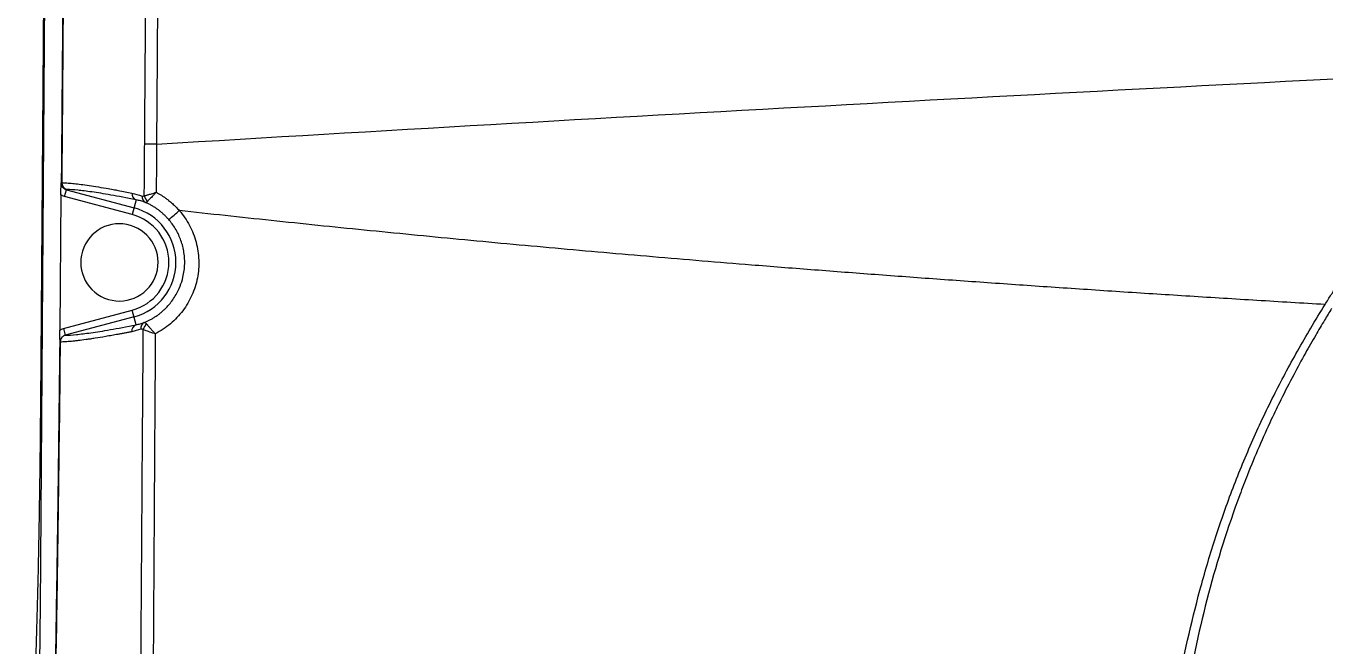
# Model space of a CAD drawing. Header units: millimetres. Extents: x -193 to 542, y 0 to 978.
# Drawn here: x -74.6 to 17.7, y 684.8 to 728.9 of the extents above; entities that cross this region are included whole.
import ezdxf

# ---------------------------------------------------------------- set-up
doc = ezdxf.new("R2010")
doc.units = ezdxf.units.MM

msp = doc.modelspace()

# ---------------------------------------------------------------- linework, layer by layer
at = {"color": 7, "linetype": 'Continuous', "lineweight": 25}
for p, q in [((-72.536, 842.757), (-73.644, 687.594)), ((-73.593, 702.08), (-72.805, 812.486)), ((-65.361, 720.514), (-66.206, 720.519)), ((-72.142, 717.755), (-72.114, 717.774)), ((-71.901, 716.787), (-71.772, 717.269)), ((-71.744, 717.288), (-71.772, 717.269)), ((-71.772, 717.269), (-66.96, 715.98)), ((-72.167, 716.901), (-72.236, 707.284)), ((-67.09, 715.497), (-71.901, 716.787)), ((-66.809, 716.547), (-67.09, 715.497)), ((-71.981, 707.392), (-67.09, 708.703)), ((-66.811, 707.663), (-67.09, 708.703)), ((-66.96, 708.22), (-71.852, 706.909)), ((-71.981, 707.392), (-71.852, 706.909)), ((-73.593, 702.08), (-73.541, 702.103)), ((-72.509, 685.233), (-72.508, 685.362)), ((-72.507, 684.979), (-72.508, 685.362))]:
    msp.add_line(p, q, dxfattribs=at)
for centre, radius, start, end in [((-71.614, 717.771), 0.5, 179.6517, 254.92955), ((-71.604, 717.768), 0.498, 179.56498, 254.38898), ((-66.656, 716.983), 0.462, 174.51841, 250.71509), ((-65.951, 716.754), 0.44, 171.04997, 241.88233), ((-65.636, 716.942), 0.606, 190.22026, 234.60767), ((-68, 712.1), 3.517, 285, 75), ((-68, 712.1), 4.017, 285, 75), ((-73.067, 726.137), 13.93, 307.95514, 312.00676), ((-68, 712.1), 2.75, 337.47733, 157.47733), ((-68, 712.1), 2.75, 157.47733, 337.47733), ((-66.03, 707.419), 0.448, 117.10495, 189.753), ((-65.696, 707.196), 0.619, 124.89341, 168.6323), ((-71.714, 706.429), 0.498, 105.60034, 180.56667), ((-66.657, 707.224), 0.465, 109.32307, 186.82069)]:
    msp.add_arc(centre, radius, start, end, dxfattribs=at)
for points, knots in [([(29.801, 725.746), (31.161, 727.527), (32.494, 729.328), (34.423, 732.079), (35.054, 733.004), (36.286, 734.875), (36.889, 735.823), (38.636, 738.687), (39.725, 740.63), (41.721, 744.594), (42.628, 746.615), (44.244, 750.743), (44.952, 752.851), (45.856, 756.08), (46.133, 757.17), (46.63, 759.36), (46.85, 760.457), (47.243, 762.656), (47.415, 763.757), (47.641, 765.412), (47.712, 765.964), (47.839, 767.069), (47.895, 767.622), (48.053, 769.282), (48.147, 770.389), (48.341, 772.604), (49.216, 782.57), (50.088, 792.536), (51.639, 810.253), (52.417, 819.112), (53.392, 830.184), (53.587, 832.399), (53.88, 835.721), (53.976, 836.828), (54.171, 839.043), (54.271, 840.15), (54.416, 841.811), (54.465, 842.365), (54.547, 843.473), (54.578, 844.028), (54.652, 845.695), (54.674, 846.808), (54.631, 850.157), (54.48, 852.399), (54.126, 855.216), (54.046, 855.78), (53.872, 856.903), (53.587, 858.579), (53.232, 860.233), (52.43, 863.511), (51.775, 865.659), (50.222, 869.877), (49.325, 871.947), (47.789, 874.993), (47.248, 875.994), (46.116, 877.952), (45.524, 878.911), (43.672, 881.732), (42.336, 883.537), (39.461, 886.994), (37.923, 888.647), (35.458, 891.006), (34.614, 891.768), (32.894, 893.235), (32.016, 893.941), (29.329, 895.981), (27.467, 897.235), (23.602, 899.531), (21.598, 900.573), (17.443, 902.434), (15.329, 903.237), (8.897, 905.274), (4.486, 906.143), (-0.055, 906.504)], [0, 0, 0, 0, 0.03125, 0.03125, 0.046875, 0.046875, 0.0625, 0.0625, 0.09375, 0.09375, 0.125, 0.125, 0.15625, 0.15625, 0.171875, 0.171875, 0.1875, 0.1875, 0.203125, 0.203125, 0.210937, 0.210937, 0.21875, 0.21875, 0.234375, 0.234375, 0.25, 0.375, 0.375, 0.5, 0.5, 0.53125, 0.53125, 0.546875, 0.546875, 0.5625, 0.5625, 0.570312, 0.570312, 0.578125, 0.578125, 0.59375, 0.59375, 0.625, 0.625, 0.632812, 0.632812, 0.640625, 0.65625, 0.65625, 0.6875, 0.6875, 0.71875, 0.71875, 0.734375, 0.734375, 0.75, 0.75, 0.78125, 0.78125, 0.8125, 0.8125, 0.828125, 0.828125, 0.84375, 0.84375, 0.875, 0.875, 0.90625, 0.90625, 0.9375, 0.9375, 1, 1, 1, 1]), ([(0, 907.194), (0.25, 907.172), (0.748, 907.128), (1.491, 907.051), (2.23, 906.966), (2.963, 906.872), (3.692, 906.77), (4.414, 906.66), (5.132, 906.541), (5.844, 906.415), (6.551, 906.28), (7.252, 906.138), (7.948, 905.989), (8.639, 905.832), (9.324, 905.668), (10.004, 905.497), (10.678, 905.319), (11.347, 905.134), (12.01, 904.942), (12.668, 904.744), (13.32, 904.539), (13.967, 904.329), (14.608, 904.111), (15.244, 903.888), (15.874, 903.659), (16.499, 903.424), (17.118, 903.183), (17.731, 902.937), (18.34, 902.685), (18.942, 902.428), (19.539, 902.165), (20.131, 901.897), (20.717, 901.623), (21.298, 901.345), (21.873, 901.062), (22.442, 900.774), (23.007, 900.481), (23.565, 900.183), (24.119, 899.881), (24.666, 899.574), (25.209, 899.263), (27.463, 897.938), (31.33, 895.343), (36.482, 890.994), (41.211, 885.987), (44.969, 880.965), (48.078, 875.829), (50.764, 870.316), (53.261, 863.269), (54.612, 856.792), (55.144, 851.587), (55.258, 849.035), (55.28, 847.368), (55.277, 846.482), (55.263, 845.648), (55.229, 844.524), (55.163, 843.17), (55.014, 841.39), (54.82, 839.201), (54.567, 836.302), (54.235, 832.505), (53.676, 826.106), (52.913, 817.404), (51.978, 806.695), (51.043, 795.994), (50.108, 785.294), (49.403, 777.27), (48.956, 772.168), (48.758, 769.938), (48.597, 768.042), (48.437, 766.234), (48.173, 764.008), (47.76, 761.193), (47.121, 757.878), (46.414, 754.992), (45.705, 752.539), (45.009, 750.416), (43.977, 747.604), (42.508, 744.165), (40.492, 740.181), (38.453, 736.681), (36.419, 733.528), (34.606, 730.924), (32.567, 728.151), (31.184, 726.371), (30.363, 725.316)], [0, 0, 0, 0, 0.003478, 0.006936, 0.010374, 0.013793, 0.017193, 0.020575, 0.023938, 0.027283, 0.03061, 0.033919, 0.037211, 0.040486, 0.043744, 0.046986, 0.050211, 0.05342, 0.056613, 0.05979, 0.062951, 0.066098, 0.069228, 0.072344, 0.075445, 0.078532, 0.081604, 0.084662, 0.087706, 0.090737, 0.093754, 0.096757, 0.099748, 0.102726, 0.10569, 0.108643, 0.111583, 0.114511, 0.117426, 0.12033, 0.123222, 0.126103, 0.156602, 0.187693, 0.219461, 0.251947, 0.274518, 0.302671, 0.336882, 0.378, 0.394092, 0.409436, 0.413426, 0.417228, 0.421721, 0.425004, 0.432822, 0.440536, 0.44978, 0.46331, 0.480915, 0.502654, 0.552433, 0.602108, 0.651798, 0.701479, 0.751127, 0.763549, 0.772542, 0.782186, 0.789951, 0.797722, 0.813288, 0.829411, 0.844556, 0.854501, 0.86483, 0.875545, 0.896066, 0.916668, 0.937448, 0.952244, 0.96872, 0.981458, 1, 1, 1, 1]), ([(-66.206, 720.519), (-66.201, 721.114), (-66.193, 722.303), (-66.175, 724.681), (-66.145, 728.842), (-66.088, 737.164), (-65.97, 753.81), (-65.868, 768.077), (-65.8, 777.588)], [0, 0, 0, 0, 0.03125, 0.0625, 0.125, 0.25, 0.5, 1, 1, 1, 1]), ([(-64.953, 777.346), (-65.023, 767.874), (-65.092, 758.402), (-65.194, 744.194), (-65.228, 739.458), (-65.278, 732.354), (-65.295, 729.986), (-65.328, 725.25), (-65.348, 722.882), (-65.361, 720.514)], [0, 0, 0, 0, 0.5, 0.5, 0.75, 0.75, 0.875, 0.875, 1, 1, 1, 1]), ([(-72.114, 717.774), (-72.093, 720.217), (-72.073, 722.663), (-72.036, 727.557), (-72.018, 730.006), (-71.966, 737.354), (-71.931, 742.252), (-71.826, 756.947), (-71.756, 766.743), (-71.686, 776.54)], [0, 0, 0, 0, 0.125, 0.125, 0.25, 0.25, 0.5, 0.5, 1, 1, 1, 1]), ([(-71.672, 776.539), (-71.742, 766.741), (-71.847, 752.043), (-71.953, 737.346), (-72.006, 729.997), (-72.023, 727.548), (-72.061, 722.654), (-72.081, 720.211), (-72.102, 717.772)], [0, 0, 0, 0, 0.5, 0.75, 0.75, 0.875, 0.875, 1, 1, 1, 1]), ([(17.739, 709.098), (17.885, 709.335), (18.18, 709.81), (18.633, 710.521), (19.097, 711.236), (19.572, 711.955), (20.058, 712.677), (20.857, 713.844), (22.015, 715.483), (23.51, 717.518), (25.074, 719.589), (26.641, 721.629), (27.954, 723.333), (28.999, 724.693), (29.518, 725.376), (29.801, 725.746)], [0, 0, 0, 0, 0.040617, 0.081657, 0.12313, 0.165043, 0.207405, 0.250226, 0.371484, 0.500082, 0.618433, 0.749998, 0.874993, 0.932084, 1, 1, 1, 1]), ([(-66.233, 716.834), (-66.231, 717.092), (-66.226, 717.706), (-66.219, 718.668), (-66.211, 719.639), (-66.207, 720.253), (-66.206, 720.519)], [0, 0, 0, 0, 0.209883, 0.499998, 0.783061, 1, 1, 1, 1]), ([(-72.167, 716.901), (-72.167, 716.927), (-72.166, 716.979), (-72.165, 717.058), (-72.164, 717.137), (-72.162, 717.216), (-72.16, 717.295), (-72.158, 717.381), (-72.154, 717.475), (-72.151, 717.567), (-72.147, 717.662), (-72.144, 717.722), (-72.142, 717.755)], [0, 0, 0, 0, 0.077091, 0.155562, 0.236282, 0.320051, 0.407586, 0.499516, 0.616057, 0.749439, 0.85803, 1, 1, 1, 1]), ([(-72.142, 717.755), (-72.142, 717.731), (-72.14, 717.683), (-72.124, 717.612), (-72.099, 717.544), (-72.064, 717.48), (-72.02, 717.421), (-71.968, 717.37), (-71.908, 717.326), (-71.843, 717.291), (-71.796, 717.277), (-71.772, 717.269)], [0, 0, 0, 0, 0.109794, 0.219876, 0.330263, 0.440974, 0.552026, 0.663438, 0.775226, 0.887407, 1, 1, 1, 1]), ([(-72.102, 717.772), (-72.044, 717.769), (-71.927, 717.763), (-71.739, 717.75), (-71.539, 717.735), (-71.258, 717.709), (-70.865, 717.666), (-70.322, 717.596), (-69.686, 717.5), (-69.049, 717.393), (-68.5, 717.295), (-68.049, 717.21), (-67.613, 717.126), (-67.275, 717.059), (-67.116, 717.027)], [0, 0, 0, 0, 0.062409, 0.124923, 0.187466, 0.249978, 0.372131, 0.499991, 0.625182, 0.750198, 0.825433, 0.875002, 0.941389, 1, 1, 1, 1]), ([(-66.809, 716.547), (-67.492, 716.685), (-68.087, 716.799), (-69.125, 716.983), (-69.569, 717.054), (-70.345, 717.164), (-70.675, 717.203), (-71.258, 717.26), (-71.511, 717.278), (-71.738, 717.288)], [0, 0, 0, 0, 0.25, 0.25, 0.5, 0.5, 0.75, 0.75, 1, 1, 1, 1]), ([(-66.233, 716.834), (-66.216, 716.839), (-66.181, 716.849), (-66.119, 716.868), (-66.045, 716.889), (-65.96, 716.914), (-65.849, 716.947), (-65.711, 716.988), (-65.548, 717.035), (-65.438, 717.069), (-65.384, 717.086)], [0, 0, 0, 0, 0.087757, 0.181828, 0.28209, 0.388276, 0.499958, 0.669151, 0.836497, 1, 1, 1, 1]), ([(-65.384, 717.086), (-65.402, 717.068), (-65.446, 717.023), (-65.523, 716.944), (-65.622, 716.84), (-65.733, 716.723), (-65.837, 716.612), (-65.924, 716.517), (-65.967, 716.47), (-65.987, 716.448)], [0, 0, 0, 0, 0.073624, 0.180077, 0.321658, 0.5002, 0.681368, 0.848628, 1, 1, 1, 1]), ([(-65.384, 717.086), (-65.322, 717.053), (-65.199, 716.987), (-65.019, 716.878), (-64.842, 716.763), (-64.67, 716.641), (-64.465, 716.485), (-64.232, 716.288), (-63.978, 716.047), (-63.822, 715.873), (-63.744, 715.786)], [0, 0, 0, 0, 0.099819, 0.19964, 0.29962, 0.399919, 0.500693, 0.667273, 0.833498, 1, 1, 1, 1]), ([(-66.158, 716.366), (-66.212, 716.385), (-66.322, 716.423), (-66.484, 716.471), (-66.647, 716.513), (-66.754, 716.535), (-66.809, 716.547)], [0, 0, 0, 0, 0.242377, 0.489795, 0.742316, 1, 1, 1, 1]), ([(-65.987, 716.448), (-65.997, 716.437), (-66.018, 716.416), (-66.048, 716.391), (-66.082, 716.372), (-66.119, 716.359), (-66.144, 716.363), (-66.158, 716.366)], [0, 0, 0, 0, 0.160726, 0.327652, 0.499978, 0.729412, 1, 1, 1, 1]), ([(-64.499, 715.153), (-64.547, 715.206), (-64.643, 715.314), (-64.797, 715.467), (-64.962, 715.617), (-65.136, 715.761), (-65.321, 715.898), (-65.516, 716.028), (-65.72, 716.151), (-65.934, 716.265), (-66.083, 716.332), (-66.158, 716.366)], [0, 0, 0, 0, 0.103251, 0.208467, 0.315647, 0.424793, 0.535904, 0.64898, 0.764021, 0.881028, 1, 1, 1, 1]), ([(-66.234, 707.817), (-66.167, 707.846), (-66.031, 707.904), (-65.829, 708.005), (-65.627, 708.118), (-65.425, 708.245), (-65.225, 708.386), (-65.028, 708.541), (-64.835, 708.711), (-64.647, 708.896), (-64.335, 709.241), (-63.859, 709.917), (-63.525, 710.761), (-63.389, 711.514), (-63.353, 711.988), (-63.364, 712.453), (-63.421, 712.905), (-63.518, 713.339), (-63.654, 713.753), (-63.823, 714.144), (-64.022, 714.508), (-64.245, 714.846), (-64.415, 715.052), (-64.499, 715.153)], [0, 0, 0, 0, 0.024887, 0.050498, 0.076835, 0.103898, 0.131687, 0.160203, 0.189447, 0.219418, 0.250117, 0.348281, 0.499967, 0.555098, 0.609092, 0.661947, 0.713663, 0.764239, 0.813674, 0.861968, 0.909121, 0.955132, 1, 1, 1, 1]), ([(-63.744, 715.786), (-63.461, 715.459), (-63.22, 715.107), (-62.819, 714.352), (-62.659, 713.945), (-62.439, 713.12), (-62.375, 712.697), (-62.345, 711.834), (-62.379, 711.408), (-62.541, 710.57), (-62.671, 710.153), (-63.018, 709.373), (-63.234, 709.003), (-63.753, 708.313), (-64.046, 708.004), (-64.701, 707.453), (-65.064, 707.212), (-65.449, 707.016)], [0, 0, 0, 0, 0.125, 0.125, 0.25, 0.25, 0.375, 0.375, 0.5, 0.5, 0.625, 0.625, 0.75, 0.75, 0.875, 0.875, 1, 1, 1, 1]), ([(17.739, 709.098), (16.124, 709.195), (12.921, 709.385), (8.155, 709.682), (3.467, 709.983), (-1.143, 710.29), (-5.675, 710.602), (-10.129, 710.919), (-14.505, 711.243), (-18.802, 711.571), (-23.988, 711.981), (-30.053, 712.484), (-36.988, 713.093), (-43.822, 713.726), (-50.554, 714.385), (-57.184, 715.066), (-61.569, 715.547), (-63.744, 715.786)], [0, 0, 0, 0, 0.0593458, 0.1177437, 0.1751942, 0.2316974, 0.2872537, 0.3418634, 0.3955267, 0.4482441, 0.5000159, 0.5863761, 0.6715216, 0.7554547, 0.8381772, 0.9196916, 1, 1, 1, 1]), ([(5.458, 653.758), (5.46, 653.993), (5.462, 654.455), (5.465, 655.141), (5.466, 655.802), (5.466, 656.44), (5.464, 657.496), (5.46, 658.826), (5.467, 661.15), (5.514, 663.952), (5.689, 668.693), (6.146, 674.565), (7.17, 681.728), (8.475, 687.63), (9.868, 692.348), (11.089, 695.848), (12.484, 699.27), (13.786, 702.04), (14.906, 704.202), (15.787, 705.807), (16.731, 707.447), (17.399, 708.542), (17.739, 709.098)], [0, 0, 0, 0, 0.0136071, 0.026691, 0.0392518, 0.0512894, 0.062804, 0.0987357, 0.1254932, 0.1910071, 0.2510171, 0.3792796, 0.4998573, 0.6244567, 0.6877894, 0.7499532, 0.8123801, 0.8747657, 0.9045353, 0.9353206, 0.9671374, 1, 1, 1, 1]), ([(18.21, 708.821), (18.04, 708.543), (17.657, 707.914), (17.032, 706.852), (16.296, 705.561), (15.465, 704.031), (14.657, 702.457), (13.834, 700.747), (13.034, 698.966), (12.293, 697.173), (10.971, 693.726), (9.341, 688.541), (8.118, 682.888), (7.347, 678.12), (6.875, 674.328), (6.548, 670.475), (6.356, 666.939), (6.26, 663.666), (6.235, 660.604), (6.249, 658.361), (6.266, 656.825), (6.276, 655.675), (6.279, 654.585), (6.279, 653.918), (6.279, 653.611)], [0, 0, 0, 0, 0.016456, 0.037197, 0.06223, 0.091567, 0.125232, 0.151709, 0.187614, 0.224077, 0.250059, 0.375014, 0.500077, 0.546025, 0.624258, 0.698536, 0.749016, 0.812301, 0.874546, 0.916513, 0.937213, 0.961168, 0.982099, 1, 1, 1, 1]), ([(-66.811, 707.663), (-66.763, 707.673), (-66.668, 707.692), (-66.523, 707.729), (-66.379, 707.769), (-66.282, 707.801), (-66.234, 707.817)], [0, 0, 0, 0, 0.256675, 0.508873, 0.756634, 1, 1, 1, 1]), ([(-66.234, 707.817), (-66.224, 707.819), (-66.206, 707.822), (-66.177, 707.814), (-66.142, 707.797), (-66.101, 707.765), (-66.066, 707.723), (-66.05, 707.703)], [0, 0, 0, 0, 0.188832, 0.355886, 0.49831, 0.757995, 1, 1, 1, 1]), ([(-66.05, 707.703), (-66.039, 707.689), (-66.016, 707.66), (-65.974, 707.608), (-65.924, 707.546), (-65.864, 707.475), (-65.794, 707.392), (-65.715, 707.302), (-65.629, 707.208), (-65.541, 707.113), (-65.48, 707.049), (-65.449, 707.016)], [0, 0, 0, 0, 0.083493, 0.175596, 0.276058, 0.384412, 0.499961, 0.626357, 0.750082, 0.87291, 1, 1, 1, 1]), ([(-72.225, 706.401), (-72.225, 706.406), (-72.224, 706.414), (-72.224, 706.434), (-72.224, 706.456), (-72.225, 706.479), (-72.226, 706.526), (-72.229, 706.6), (-72.231, 706.699), (-72.233, 706.818), (-72.235, 706.957), (-72.237, 707.12), (-72.236, 707.231), (-72.236, 707.284)], [0, 0, 0, 0, 0.01769, 0.03141, 0.062091, 0.084698, 0.124822, 0.250298, 0.380946, 0.500634, 0.679345, 0.843671, 1, 1, 1, 1]), ([(-71.852, 706.909), (-71.867, 706.905), (-71.899, 706.895), (-71.949, 706.874), (-72.003, 706.843), (-72.063, 706.797), (-72.134, 706.72), (-72.206, 706.597), (-72.217, 706.488), (-72.224, 706.43)], [0, 0, 0, 0, 0.072914, 0.156317, 0.25065, 0.360102, 0.501167, 0.733036, 1, 1, 1, 1]), ([(-67.119, 707.168), (-67.202, 707.152), (-67.37, 707.119), (-67.617, 707.071), (-67.865, 707.023), (-68.176, 706.965), (-68.553, 706.896), (-69.11, 706.797), (-69.616, 706.714), (-70.064, 706.645), (-70.481, 706.586), (-70.855, 706.539), (-71.189, 706.501), (-71.502, 706.471), (-71.853, 706.442), (-72.094, 706.43), (-72.213, 706.425)], [0, 0, 0, 0, 0.029687, 0.0604, 0.092176, 0.125057, 0.184055, 0.249655, 0.37428, 0.436722, 0.499281, 0.624486, 0.688509, 0.749647, 0.876545, 1, 1, 1, 1]), ([(-71.848, 706.909), (-71.617, 706.92), (-71.36, 706.937), (-70.765, 706.994), (-70.428, 707.034), (-69.633, 707.146), (-69.177, 707.218), (-68.115, 707.406), (-67.508, 707.522), (-66.811, 707.663)], [0, 0, 0, 0, 0.25, 0.25, 0.5, 0.5, 0.75, 0.75, 1, 1, 1, 1]), ([(-66.675, 653.635), (-66.674, 653.872), (-66.67, 654.346), (-66.666, 655.062), (-66.661, 655.78), (-66.656, 656.5), (-66.651, 657.222), (-66.646, 657.947), (-66.642, 658.673), (-66.637, 659.401), (-66.632, 660.132), (-66.627, 660.864), (-66.622, 661.597), (-66.617, 662.333), (-66.612, 663.07), (-66.607, 663.809), (-66.602, 664.55), (-66.597, 665.292), (-66.592, 666.036), (-66.587, 666.781), (-66.581, 667.528), (-66.576, 668.276), (-66.571, 669.025), (-66.566, 669.775), (-66.561, 670.527), (-66.556, 671.279), (-66.55, 672.032), (-66.545, 672.786), (-66.54, 673.541), (-66.535, 674.296), (-66.529, 675.053), (-66.524, 675.809), (-66.519, 676.566), (-66.513, 677.324), (-66.508, 678.082), (-66.503, 678.84), (-66.491, 680.544), (-66.472, 683.163), (-66.448, 686.667), (-66.425, 690.058), (-66.404, 693.172), (-66.384, 696.065), (-66.365, 698.795), (-66.345, 701.584), (-66.324, 704.431), (-66.31, 706.349), (-66.303, 707.318)], [0, 0, 0, 0, 0.014824, 0.029604, 0.044336, 0.059015, 0.073645, 0.088228, 0.102768, 0.117268, 0.13173, 0.146157, 0.160551, 0.174916, 0.189253, 0.203566, 0.217854, 0.232122, 0.246369, 0.260595, 0.274802, 0.28899, 0.303159, 0.31731, 0.331442, 0.345556, 0.359653, 0.373732, 0.387794, 0.401838, 0.415865, 0.429875, 0.443867, 0.457842, 0.471799, 0.485739, 0.49966, 0.565624, 0.629351, 0.690748, 0.749798, 0.797896, 0.846954, 0.896984, 0.947995, 1, 1, 1, 1]), ([(-65.449, 707.016), (-65.48, 707.026), (-65.564, 707.053), (-65.694, 707.095), (-65.825, 707.139), (-65.957, 707.185), (-66.087, 707.232), (-66.211, 707.28), (-66.273, 707.305), (-66.303, 707.318)], [0, 0, 0, 0, 0.092272, 0.250084, 0.390856, 0.500237, 0.683164, 0.850179, 1, 1, 1, 1]), ([(-65.449, 707.016), (-65.453, 706.536), (-65.459, 705.58), (-65.468, 704.153), (-65.478, 702.739), (-65.487, 701.337), (-65.496, 699.948), (-65.505, 698.572), (-65.513, 697.209), (-65.522, 695.858), (-65.53, 694.521), (-65.542, 692.521), (-65.559, 689.834), (-65.58, 686.443), (-65.602, 683), (-65.622, 679.992), (-65.639, 677.45), (-65.652, 675.405), (-65.666, 673.412), (-65.678, 671.472), (-65.691, 669.586), (-65.703, 667.754), (-65.715, 665.977), (-65.727, 664.255), (-65.738, 662.588), (-65.749, 660.977), (-65.759, 659.421), (-65.769, 657.922), (-65.779, 656.478), (-65.789, 655.089), (-65.795, 654.191), (-65.798, 653.748)], [0, 0, 0, 0, 0.02599, 0.051764, 0.077323, 0.102665, 0.127791, 0.152701, 0.177395, 0.201872, 0.226132, 0.250176, 0.310876, 0.37279, 0.435916, 0.500257, 0.539135, 0.577218, 0.614507, 0.651002, 0.686703, 0.721609, 0.75572, 0.789035, 0.821557, 0.853283, 0.884215, 0.914352, 0.943695, 0.972245, 1, 1, 1, 1]), ([(-72.508, 685.362), (-72.479, 687.102), (-72.451, 688.852), (-72.399, 692.351), (-72.375, 694.103), (-72.305, 699.364), (-72.263, 702.88), (-72.225, 706.401)], [0, 0, 0, 0, 0.25, 0.25, 0.5, 0.5, 1, 1, 1, 1]), ([(-72.213, 706.425), (-72.251, 702.802), (-72.316, 697.385), (-72.392, 692), (-72.446, 688.418), (-72.474, 686.63), (-72.504, 684.852)], [0, 0, 0, 0, 0.5, 0.75, 0.75, 1, 1, 1, 1]), ([(-74.634, 674.409), (-74.582, 674.486), (-74.529, 674.704), (-74.418, 675.467), (-74.361, 676.012), (-74.247, 677.447), (-74.19, 678.338), (-74.079, 680.441), (-74.025, 681.653), (-73.924, 684.335), (-73.877, 685.805), (-73.793, 688.905), (-73.755, 690.535), (-73.691, 693.85), (-73.664, 695.534), (-73.621, 698.858), (-73.605, 700.498), (-73.593, 702.08)], [0, 0, 0, 0, 0.125, 0.125, 0.25, 0.25, 0.375, 0.375, 0.5, 0.5, 0.625, 0.625, 0.75, 0.75, 0.875, 0.875, 1, 1, 1, 1]), ([(-73.644, 687.594), (-73.651, 686.671), (-73.66, 685.716), (-73.686, 683.782), (-73.702, 682.804), (-73.741, 680.875), (-73.764, 679.925), (-73.816, 678.111), (-73.844, 677.248), (-73.906, 675.659), (-73.939, 674.934), (-74.008, 673.66), (-74.043, 673.11), (-74.115, 672.2), (-74.151, 671.841), (-74.221, 671.305), (-74.255, 671.13), (-74.288, 671.035)], [0, 0, 0, 0, 0.125, 0.125, 0.25, 0.25, 0.375, 0.375, 0.5, 0.5, 0.625, 0.625, 0.75, 0.75, 0.875, 0.875, 1, 1, 1, 1]), ([(-74.647, 627.898), (-74.548, 630.12), (-74.443, 632.15), (-74.23, 636.04), (-74.121, 637.902), (-73.904, 641.671), (-73.796, 643.582), (-73.587, 647.634), (-73.485, 649.77), (-73.339, 653.228), (-73.292, 654.422), (-73.199, 656.899), (-73.155, 658.168), (-73.027, 662.055), (-72.948, 664.752), (-72.803, 670.339), (-72.737, 673.23), (-72.615, 679.168), (-72.559, 682.183), (-72.509, 685.233)], [0, 0, 0, 0, 0.125, 0.125, 0.25, 0.25, 0.375, 0.375, 0.5, 0.5, 0.5625, 0.5625, 0.625, 0.625, 0.75, 0.75, 0.875, 0.875, 1, 1, 1, 1]), ([(-72.507, 684.979), (-72.512, 684.654), (-72.523, 684.007), (-72.54, 683.044), (-72.556, 682.092), (-72.573, 681.15), (-72.59, 680.22), (-72.608, 679.301), (-72.625, 678.394), (-72.643, 677.499), (-72.66, 676.615), (-72.678, 675.743), (-72.696, 674.882), (-72.715, 674.032), (-72.733, 673.194), (-72.751, 672.367), (-72.77, 671.551), (-72.789, 670.747), (-72.808, 669.953), (-72.827, 669.171), (-72.846, 668.399), (-72.866, 667.639), (-72.885, 666.889), (-72.905, 666.15), (-72.925, 665.422), (-72.945, 664.705), (-72.965, 663.999), (-72.985, 663.304), (-73.005, 662.621), (-73.025, 661.949), (-73.045, 661.29), (-73.066, 660.642), (-73.086, 660.007), (-73.106, 659.383), (-73.127, 658.772), (-73.147, 658.174), (-73.167, 657.588), (-73.187, 657.014), (-73.207, 656.453), (-73.227, 655.903), (-73.247, 655.365), (-73.267, 654.839), (-73.287, 654.323), (-73.307, 653.819), (-73.326, 653.326), (-73.346, 652.842), (-73.365, 652.37), (-73.426, 650.924), (-73.53, 648.578), (-73.684, 645.467), (-73.842, 642.499), (-73.96, 640.424), (-74.033, 639.135), (-74.063, 638.615), (-74.095, 638.066), (-74.128, 637.489), (-74.162, 636.883), (-74.199, 636.246), (-74.236, 635.577), (-74.276, 634.874), (-74.316, 634.137), (-74.359, 633.362), (-74.402, 632.546), (-74.447, 631.688), (-74.493, 630.782), (-74.54, 629.824), (-74.588, 628.812), (-74.62, 628.103), (-74.636, 627.743)], [0, 0, 0, 0, 0.013451, 0.026787, 0.040006, 0.053105, 0.066083, 0.078937, 0.091667, 0.104274, 0.11676, 0.129128, 0.141379, 0.153516, 0.16554, 0.177453, 0.189258, 0.200957, 0.21255, 0.224041, 0.235432, 0.246723, 0.257917, 0.269015, 0.280019, 0.290926, 0.301733, 0.312435, 0.32303, 0.333516, 0.343888, 0.354144, 0.364283, 0.374302, 0.384199, 0.393972, 0.403619, 0.413142, 0.42254, 0.431817, 0.440974, 0.450013, 0.458935, 0.467741, 0.476434, 0.485014, 0.493483, 0.501841, 0.563355, 0.625354, 0.687914, 0.750926, 0.761807, 0.773313, 0.785446, 0.798203, 0.811585, 0.82559, 0.840218, 0.855467, 0.871337, 0.887827, 0.904939, 0.922676, 0.94104, 0.960041, 0.97969, 1, 1, 1, 1])]:
    msp.add_open_spline(points, degree=3, knots=knots, dxfattribs=at)
for points in [[(-65.361, 720.514), (-33.651, 722.433), (-1.928, 724.151), (29.801, 725.746)], [(-65.361, 720.514), (-65.367, 719.372), (-65.376, 718.229), (-65.384, 717.086)], [(-72.114, 717.774), (-72.113, 717.774), (-72.109, 717.773), (-72.102, 717.772)], [(-71.738, 717.288), (-71.741, 717.289), (-71.743, 717.288), (-71.744, 717.288)], [(-67.116, 717.027), (-66.881, 716.98), (-66.637, 716.914), (-66.385, 716.822)], [(-71.901, 716.787), (-71.995, 716.812), (-72.085, 716.851), (-72.167, 716.901)], [(-66.385, 716.822), (-66.335, 716.804), (-66.282, 716.805), (-66.233, 716.834)], [(-72.236, 707.284), (-72.156, 707.332), (-72.071, 707.368), (-71.981, 707.392)], [(-71.852, 706.909), (-71.851, 706.909), (-71.85, 706.909), (-71.848, 706.909)], [(-66.471, 707.343), (-66.693, 707.267), (-66.909, 707.21), (-67.119, 707.168)], [(-66.303, 707.318), (-66.357, 707.358), (-66.416, 707.362), (-66.471, 707.343)], [(-72.224, 706.43), (-72.224, 706.42), (-72.225, 706.41), (-72.225, 706.401)], [(-72.213, 706.425), (-72.218, 706.426), (-72.222, 706.428), (-72.224, 706.43)], [(-72.507, 684.979), (-72.508, 685.064), (-72.509, 685.148), (-72.509, 685.233)], [(-72.506, 684.979), (-72.505, 684.937), (-72.505, 684.894), (-72.504, 684.852)]]:
    msp.add_open_spline(points, degree=3, dxfattribs=at)

doc.saveas('drawing.dxf')
